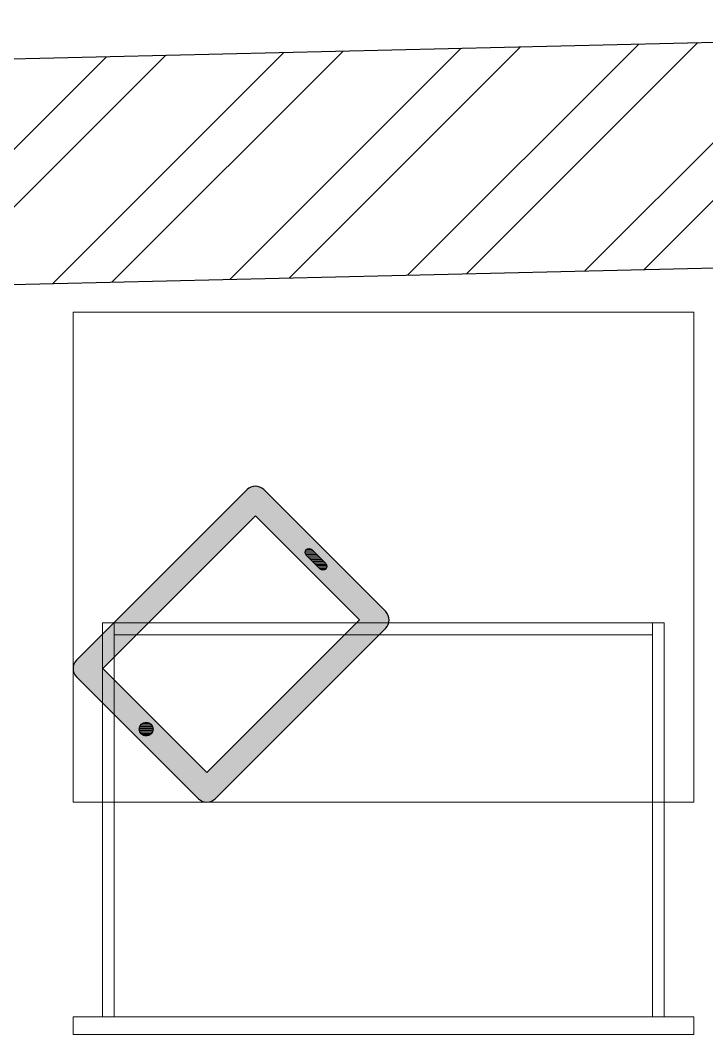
# Model space of a CAD drawing. Header units: feet. Extents: x 9770359 to 9778219, y -6859940 to -6847673.
# Drawn here: x 9773817 to 9774517, y -6848717 to -6847673 of the extents above; entities that cross this region are included whole.
import ezdxf

# ---------------------------------------------------------------- set-up
doc = ezdxf.new("R2010")
doc.units = ezdxf.units.FT
doc.header["$LTSCALE"] = 33
doc.header["$MEASUREMENT"] = 0
doc.layers.add('A-WALL', color=1, linetype='Continuous')
for name, color, linetype, lineweight in [('LENS-DIM', 252, 'Continuous', 5), ('LENS-FURNITURE', 13, 'Continuous', 9), ('LN-HATCH', 251, 'Continuous', 0)]:
    doc.layers.add(name, color=color, linetype=linetype, lineweight=lineweight)

# ---------------------------------------------------------------- blocks, each defined once
blk = doc.blocks.new('TRIAL SET CABINET 633x500')
at = {"layer": 'LENS-FURNITURE'}
h = blk.add_hatch(color=9, dxfattribs=at)
h.dxf.hatch_style = 1
edge = h.paths.add_edge_path()
edge.add_line((-8.54246803093703, -981.9670201920668), (115.9083254579454, -857.5162267031847))
edge.add_arc((107.4230440836399, -849.030945328879), 12.00000000009463, 315, 405)
edge.add_line((115.9083254579454, -840.5456639545736), (-58.03994271345434, -666.5973957831737))
edge.add_arc((-66.52522408775982, -675.0826771574792), 12.00000000009463, 45.00000000000002, 135)
edge.add_line((-75.01050546206531, -666.5973957831737), (-199.4612989509478, -791.0481892720562))
edge.add_arc((-190.9760175766423, -799.5334706454303), 11.99999999943607, 135.0000000031442, 225.0000000031442)
edge.add_line((-199.4612989500165, -808.0187520197359), (-25.5130307786167, -981.967020191136))
edge.add_arc((-17.02774940431148, -973.4817388177615), 11.99999999943605, 224.9999999968574, 314.9999999968578)
h.paths.add_polyline_path([(-17.02774940524252, -955.0969625067663), (89.03826777357607, -849.0309453279477), (-66.52522408775982, -693.4674534666119), (-172.5912412665784, -799.5334706454305)], flags=16)
edge = h.paths.add_edge_path(flags=16)
edge.add_line((-138.2965623782947, -741.9042679787381), (-124.1544267544522, -727.7621323548956))
edge.add_arc((-121.3259996296837, -730.5905594796641), 4.000000000031514, 45.00000000000051, 134.9999999999996, ccw=False)
edge.add_arc((-121.3259996296838, -730.5905594796641), 4.000000000031584, -45.000000000000625, 44.999999999999375, ccw=False)
edge.add_line((-118.4975725049153, -733.4189866044327), (-132.6397081287578, -747.561122228275))
edge.add_arc((-135.4681352535263, -744.7326951035067), 4.000000000031524, 225.0000000000006, 314.99999999999966, ccw=False)
edge.add_arc((-135.4681352535261, -744.7326951035066), 4.000000000031665, 135.0000000000006, 225.0000000000006, ccw=False)
edge = h.paths.add_edge_path(flags=16)
edge.add_arc((44.84409394953398, -910.9027886827243), 7, 0, 360)
at = {"layer": 'LENS-FURNITURE', "lineweight": 0}
h = blk.add_hatch(dxfattribs=at)
h.set_pattern_fill('ANSI31', color=252, scale=10, angle=405)
h.set_pattern_definition([(90, (-3772352.875833935, -3684050.327587578), (-1.25, 2e-16), [])])
edge = h.paths.add_edge_path()
edge.add_line((-138.2965623782947, -741.9042679787381), (-124.1544267544522, -727.7621323548956))
edge.add_arc((-121.3259996296837, -730.5905594796641), 4.000000000031514, 45.00000000000051, 134.9999999999996, ccw=False)
edge.add_arc((-121.3259996296838, -730.5905594796641), 4.000000000031584, -45.000000000000625, 44.999999999999375, ccw=False)
edge.add_line((-118.4975725049153, -733.4189866044327), (-132.6397081287578, -747.561122228275))
edge.add_arc((-135.4681352535263, -744.7326951035067), 4.000000000031524, 225.0000000000006, 314.99999999999966, ccw=False)
edge.add_arc((-135.4681352535261, -744.7326951035066), 4.000000000031665, 135.0000000000006, 225.0000000000006, ccw=False)
edge = h.paths.add_edge_path()
edge.add_arc((44.84409394953398, -910.9027886827243), 7, 0, 360)
at = {"layer": 'LENS-FURNITURE'}
blk.add_lwpolyline([(119.4230440827086, -352.4817388160154), (119.4230440827086, -985.4817388160156), (-380.5769559172913, -985.4817388160156), (-380.5769559172913, -352.4817388160154)], close=True, dxfattribs=at)
at = {"layer": 'LENS-FURNITURE', "color": 146}
for points in [[(338.5359051078558, -352.4817388160154), (338.5359051078558, -985.4817388160156), (356.5359051078559, -985.4817388160156), (356.5359051078559, -352.4817388160154)], [(-63.4640948921442, -382.4817388160154), (-63.4640948921442, -394.4817388160154), (338.5359051078558, -394.4817388160154), (338.5359051078558, -382.4817388160154)], [(-63.4640948921442, -394.4817388160154), (-63.4640948921442, -943.4817388160153), (-51.4640948921442, -943.4817388160153), (-51.4640948921442, -394.4817388160154)], [(-63.4640948921442, -955.4817388160152), (-63.4640948921442, -943.4817388160153), (338.5359051078558, -943.4817388160153), (338.5359051078558, -955.4817388160152)]]:
    blk.add_lwpolyline(points, close=True, dxfattribs=at)
at = {"layer": 'LENS-FURNITURE', "color": 18, "lineweight": 30}
for points in [[(-8.54246803093703, -981.9670201920668), (115.9083254579454, -857.5162267031847, 0.4142135623730951), (115.9083254579454, -840.5456639545736), (-58.03994271345434, -666.5973957831737, 0.4142135623730951), (-75.01050546206531, -666.5973957831737), (-199.4612989509478, -791.0481892720562, 0.4142135623730951), (-199.4612989500165, -808.0187520197359), (-25.51303077861669, -981.967020191136, 0.4142135623730951)], [(-138.2965623782947, -741.9042679787381), (-124.1544267544522, -727.7621323548956, -0.4142135623730951), (-118.4975725049153, -727.7621323548956), (-118.4975725049153, -727.7621323548956, -0.4142135623730951), (-118.4975725049153, -733.4189866044327), (-132.6397081287578, -747.561122228275, -0.4142135623730951), (-138.2965623782947, -747.561122228275), (-138.2965623782947, -747.561122228275, -0.4142135623730951)]]:
    blk.add_lwpolyline(points, format="xyb", close=True, dxfattribs=at)
blk.add_lwpolyline([(-17.02774940524252, -955.0969625067663), (89.03826777357607, -849.0309453279477), (-66.52522408775982, -693.4674534666119), (-172.5912412665784, -799.5334706454305)], close=True, dxfattribs=at)
blk.add_circle((44.84409394953398, -910.9027886827243), 7, dxfattribs=at)
blk = doc.blocks.new('A$C89a4e9da')
at = {"layer": 'LN-HATCH'}
h = blk.add_hatch(dxfattribs=at)
h.set_pattern_fill('ANSI32', color=256, scale=333, angle=180)
h.set_pattern_definition([(225, (-9782350.297585681, 5280826.097457374), (88.29995930067012, -88.29995930067015), []), (225, (-9782409.164225116, 5280826.097457374), (88.29995930067012, -88.29995930067015), [])])
h.paths.add_polyline_path([(-2640.405169187113, -6050.336887269281), (-2870.40516913496, -6050.33688726835), (-2870.40516913496, -7550.336887271143), (-2640.405169194564, -7550.336887271143)])
h.paths.add_polyline_path([(-2909.195137605071, 1011.600721818395), (-2640.405169144273, 1011.600721818395), (-2640.405169140548, 1638.028931792825), (-2704.005355248228, 1636.518597172573), (-2904.005355248228, 1636.518597172573)])
h.paths.add_polyline_path([(-2640.405169147998, 261.6007218202576), (-2915.423694862053, 261.6007218202576), (-2919.160915127024, -188.4096227809786), (-4925.7612893302, -188.4096227809786), (-4925.761289332061, 3444.3940668758), (-282.9102395232767, 3554.649383721873), (-282.9102395232767, 329.6979021271691), (2073.30922777392, 394.8637567088008), (2244.963073972613, -6156.088938459754), (2475.042018454522, -6156.088938459754), (2297.196955027059, 631.1437569046392), (-52.91023952327669, 566.1469491692259), (-52.91023952327669, 3790.176113129593), (-5155.761289332062, 3668.997024397366), (-5155.761289332062, -418.4096227809787), (-2870.40516913496, -418.4096227809787), (-2870.40516913496, -5270.336887268349), (-2640.405169183388, -5270.336887268349)])
at = {"layer": 'A-WALL'}
for p, q in [((-5155.761289332062, 3668.997024397366), (-52.91023952327669, 3790.176113130525)), ((-4925.761289332061, 3444.394066876732), (-282.9102395232767, 3554.649383722805))]:
    blk.add_line(p, q, dxfattribs=at)

msp = doc.modelspace()

# ---------------------------------------------------------------- block references
at = {"layer": 'LENS-DIM', "color": 2}
msp.add_blockref('A$C89a4e9da', (9775514.484773107, -6851463.635228551), dxfattribs=at)
at = {"layer": 'LENS-FURNITURE', "rotation": 270}
msp.add_blockref('TRIAL SET CABINET 633x500', (9774856.574533582, -6848351.631406706), dxfattribs=at)

doc.saveas('drawing.dxf')
